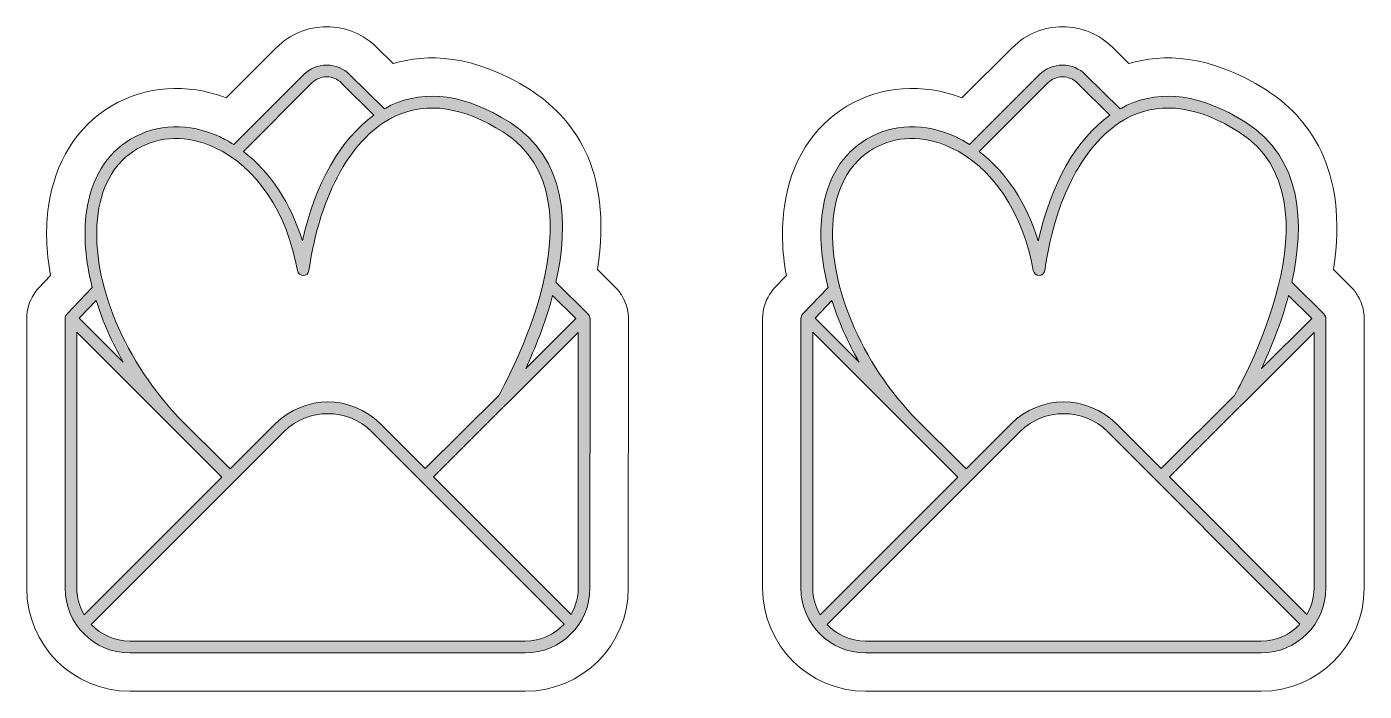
# Model space of a CAD drawing. Header units: inches. Extents: x 2.9 to 27.1, y -20.3 to -8.3.
import ezdxf

# ---------------------------------------------------------------- set-up
doc = ezdxf.new("R2010")
doc.units = ezdxf.units.IN
doc.header["$MEASUREMENT"] = 0
doc.layers.add('1', color=7, linetype='Continuous')

msp = doc.modelspace()

# ---------------------------------------------------------------- hatches: boundary and pattern name
at = {"layer": '1', "true_color": 0xffffff}
h = msp.add_hatch(color=7, dxfattribs=at)
h.dxf.hatch_style = 2
edge = h.paths.add_edge_path()
edge.add_spline(control_points=[(13.095, -13.53), (13.094, -13.505), (13.084, -13.483), (13.068, -13.465), (13.066, -13.463), (13.067, -13.46), (13.064, -13.457), (13.064, -13.457), (12.48, -12.878), (12.48, -12.878), (12.718, -11.824), (12.676, -10.646), (11.646, -9.99), (10.861, -9.491), (10.138, -9.388), (9.499, -9.683), (9.459, -9.701), (9.421, -9.728), (9.382, -9.749), (9.382, -9.749), (8.759, -9.131), (8.759, -9.131), (8.647, -9.02), (8.499, -8.958), (8.343, -8.957), (8.342, -8.957), (8.341, -8.957), (8.34, -8.957), (8.183, -8.957), (8.037, -9.018), (7.927, -9.128), (7.927, -9.128), (6.663, -10.391), (6.663, -10.391), (6.579, -10.338), (6.493, -10.29), (6.403, -10.249), (5.858, -9.998), (5.274, -10.014), (4.801, -10.295), (4.365, -10.554), (4.089, -11.007), (4.005, -11.605), (3.945, -12.025), (3.987, -12.494), (4.109, -12.972), (4.109, -12.972), (3.648, -13.452), (3.648, -13.452), (3.646, -13.454), (3.647, -13.457), (3.645, -13.46), (3.63, -13.478), (3.619, -13.5), (3.619, -13.525), (3.619, -13.525), (3.619, -13.527), (3.619, -13.527), (3.619, -13.527), (3.619, -13.528), (3.619, -13.528), (3.619, -13.528), (3.619, -18.405), (3.619, -18.405), (3.619, -19.048), (4.142, -19.572), (4.786, -19.572), (4.786, -19.572), (11.927, -19.572), (11.927, -19.572), (12.571, -19.572), (13.094, -19.048), (13.094, -18.405), (13.094, -18.405), (13.096, -13.532), (13.096, -13.532), (13.096, -13.532), (13.096, -13.532), (13.096, -13.532), (13.096, -13.532), (13.095, -13.531), (13.095, -13.53)], knot_values=[0, 0, 0, 0, 1, 1, 1, 2, 2, 2, 3, 3, 3, 4, 4, 4, 5, 5, 5, 6, 6, 6, 7, 7, 7, 8, 8, 8, 9, 9, 9, 10, 10, 10, 11, 11, 11, 12, 12, 12, 13, 13, 13, 14, 14, 14, 15, 15, 15, 16, 16, 16, 17, 17, 17, 18, 18, 18, 19, 19, 19, 20, 20, 20, 21, 21, 21, 22, 22, 22, 23, 23, 23, 24, 24, 24, 25, 25, 25, 26, 26, 26, 27, 27, 27, 27], degree=3, periodic=1)
edge = h.paths.add_edge_path()
edge.add_spline(control_points=[(12.84, -13.533), (12.84, -13.533), (11.934, -14.436), (11.934, -14.436), (12.095, -14.09), (12.285, -13.626), (12.421, -13.117), (12.421, -13.117), (12.84, -13.533), (12.84, -13.533)], knot_values=[0, 0, 0, 0, 1, 1, 1, 2, 2, 2, 3, 3, 3, 3], degree=3, periodic=1)
edge = h.paths.add_edge_path()
edge.add_spline(control_points=[(8.076, -9.277), (8.147, -9.207), (8.24, -9.169), (8.34, -9.169), (8.34, -9.169), (8.341, -9.169), (8.342, -9.169), (8.442, -9.169), (8.537, -9.209), (8.61, -9.281), (8.61, -9.281), (9.195, -9.862), (9.195, -9.862), (8.594, -10.289), (8.133, -11.096), (7.902, -12.133), (7.694, -11.449), (7.32, -10.884), (6.837, -10.516), (6.837, -10.516), (8.076, -9.277), (8.076, -9.277)], knot_values=[0, 0, 0, 0, 1, 1, 1, 2, 2, 2, 3, 3, 3, 4, 4, 4, 5, 5, 5, 6, 6, 6, 7, 7, 7, 7], degree=3, periodic=1)
edge = h.paths.add_edge_path()
edge.add_spline(control_points=[(4.214, -11.634), (4.289, -11.102), (4.53, -10.702), (4.91, -10.477), (5.327, -10.229), (5.826, -10.216), (6.314, -10.442), (7.071, -10.79), (7.631, -11.623), (7.812, -12.669), (7.821, -12.72), (7.873, -12.761), (7.918, -12.756), (7.97, -12.756), (8.014, -12.717), (8.021, -12.665), (8.217, -11.28), (8.803, -10.237), (9.588, -9.875), (10.159, -9.612), (10.812, -9.711), (11.532, -10.169), (13.444, -11.385), (11.529, -14.779), (11.447, -14.921), (11.447, -14.921), (10.121, -16.244), (10.121, -16.244), (10.121, -16.244), (9.308, -15.431), (9.308, -15.431), (8.787, -14.91), (7.939, -14.91), (7.418, -15.431), (7.418, -15.431), (6.599, -16.25), (6.599, -16.25), (6.599, -16.25), (5.636, -15.288), (5.636, -15.288), (5.635, -15.286), (5.636, -15.283), (5.634, -15.282), (4.628, -14.211), (4.057, -12.745), (4.214, -11.634)], knot_values=[0, 0, 0, 0, 1, 1, 1, 2, 2, 2, 3, 3, 3, 4, 4, 4, 5, 5, 5, 6, 6, 6, 7, 7, 7, 8, 8, 8, 9, 9, 9, 10, 10, 10, 11, 11, 11, 12, 12, 12, 13, 13, 13, 14, 14, 14, 15, 15, 15, 15], degree=3, periodic=1)
edge = h.paths.add_edge_path()
edge.add_spline(control_points=[(4.669, -14.321), (4.669, -14.321), (3.873, -13.524), (3.873, -13.524), (3.873, -13.524), (4.179, -13.206), (4.179, -13.206), (4.295, -13.581), (4.46, -13.957), (4.669, -14.321)], knot_values=[0, 0, 0, 0, 1, 1, 1, 2, 2, 2, 3, 3, 3, 3], degree=3, periodic=1)
edge = h.paths.add_edge_path()
edge.add_spline(control_points=[(3.83, -13.781), (3.83, -13.781), (6.449, -16.4), (6.449, -16.4), (6.449, -16.4), (3.964, -18.885), (3.964, -18.885), (3.881, -18.743), (3.83, -18.58), (3.83, -18.405), (3.83, -18.405), (3.83, -13.781), (3.83, -13.781)], knot_values=[0, 0, 0, 0, 1, 1, 1, 2, 2, 2, 3, 3, 3, 4, 4, 4, 4], degree=3, periodic=1)
edge = h.paths.add_edge_path()
edge.add_spline(control_points=[(11.927, -19.36), (11.927, -19.36), (4.786, -19.36), (4.786, -19.36), (4.511, -19.36), (4.266, -19.242), (4.091, -19.057), (4.091, -19.057), (7.567, -15.58), (7.567, -15.58), (8.006, -15.142), (8.72, -15.142), (9.158, -15.58), (9.158, -15.58), (12.627, -19.05), (12.627, -19.05), (12.453, -19.239), (12.205, -19.36), (11.927, -19.36)], knot_values=[0, 0, 0, 0, 1, 1, 1, 2, 2, 2, 3, 3, 3, 4, 4, 4, 5, 5, 5, 6, 6, 6, 6], degree=3, periodic=1)
edge = h.paths.add_edge_path()
edge.add_spline(control_points=[(12.883, -18.405), (12.883, -18.577), (12.833, -18.736), (12.753, -18.876), (12.753, -18.876), (10.27, -16.393), (10.27, -16.393), (10.27, -16.393), (12.884, -13.788), (12.884, -13.788), (12.884, -13.788), (12.883, -18.405), (12.883, -18.405)], knot_values=[0, 0, 0, 0, 1, 1, 1, 2, 2, 2, 3, 3, 3, 4, 4, 4, 4], degree=3, periodic=1)
h = msp.add_hatch(color=7, dxfattribs=at)
h.dxf.hatch_style = 2
edge = h.paths.add_edge_path()
edge.add_spline(control_points=[(26.381, -13.53), (26.38, -13.505), (26.369, -13.483), (26.353, -13.465), (26.351, -13.463), (26.352, -13.46), (26.35, -13.457), (26.35, -13.457), (25.766, -12.878), (25.766, -12.878), (26.003, -11.824), (25.962, -10.646), (24.932, -9.99), (24.147, -9.491), (23.424, -9.388), (22.785, -9.683), (22.744, -9.701), (22.707, -9.728), (22.667, -9.749), (22.667, -9.749), (22.044, -9.131), (22.044, -9.131), (21.933, -9.02), (21.785, -8.958), (21.628, -8.957), (21.627, -8.957), (21.626, -8.957), (21.625, -8.957), (21.469, -8.957), (21.322, -9.018), (21.212, -9.128), (21.212, -9.128), (19.948, -10.391), (19.948, -10.391), (19.864, -10.338), (19.778, -10.29), (19.689, -10.249), (19.143, -9.998), (18.56, -10.014), (18.087, -10.295), (17.65, -10.554), (17.375, -11.007), (17.29, -11.605), (17.231, -12.025), (17.272, -12.494), (17.395, -12.972), (17.395, -12.972), (16.933, -13.452), (16.933, -13.452), (16.931, -13.454), (16.932, -13.457), (16.931, -13.46), (16.915, -13.478), (16.904, -13.5), (16.904, -13.525), (16.904, -13.525), (16.904, -13.527), (16.904, -13.527), (16.904, -13.527), (16.904, -13.528), (16.904, -13.528), (16.904, -13.528), (16.904, -18.405), (16.904, -18.405), (16.904, -19.048), (17.427, -19.572), (18.071, -19.572), (18.071, -19.572), (25.213, -19.572), (25.213, -19.572), (25.856, -19.572), (26.38, -19.048), (26.38, -18.405), (26.38, -18.405), (26.381, -13.532), (26.381, -13.532), (26.381, -13.532), (26.381, -13.532), (26.381, -13.532), (26.381, -13.532), (26.381, -13.531), (26.381, -13.53)], knot_values=[0, 0, 0, 0, 1, 1, 1, 2, 2, 2, 3, 3, 3, 4, 4, 4, 5, 5, 5, 6, 6, 6, 7, 7, 7, 8, 8, 8, 9, 9, 9, 10, 10, 10, 11, 11, 11, 12, 12, 12, 13, 13, 13, 14, 14, 14, 15, 15, 15, 16, 16, 16, 17, 17, 17, 18, 18, 18, 19, 19, 19, 20, 20, 20, 21, 21, 21, 22, 22, 22, 23, 23, 23, 24, 24, 24, 25, 25, 25, 26, 26, 26, 27, 27, 27, 27], degree=3, periodic=1)
edge = h.paths.add_edge_path()
edge.add_spline(control_points=[(26.125, -13.533), (26.125, -13.533), (25.219, -14.436), (25.219, -14.436), (25.38, -14.09), (25.571, -13.626), (25.707, -13.117), (25.707, -13.117), (26.125, -13.533), (26.125, -13.533)], knot_values=[0, 0, 0, 0, 1, 1, 1, 2, 2, 2, 3, 3, 3, 3], degree=3, periodic=1)
edge = h.paths.add_edge_path()
edge.add_spline(control_points=[(21.362, -9.277), (21.432, -9.207), (21.525, -9.169), (21.625, -9.169), (21.626, -9.169), (21.626, -9.169), (21.627, -9.169), (21.728, -9.169), (21.823, -9.209), (21.895, -9.281), (21.895, -9.281), (22.481, -9.862), (22.481, -9.862), (21.879, -10.289), (21.418, -11.096), (21.188, -12.133), (20.98, -11.449), (20.605, -10.884), (20.123, -10.516), (20.123, -10.516), (21.362, -9.277), (21.362, -9.277)], knot_values=[0, 0, 0, 0, 1, 1, 1, 2, 2, 2, 3, 3, 3, 4, 4, 4, 5, 5, 5, 6, 6, 6, 7, 7, 7, 7], degree=3, periodic=1)
edge = h.paths.add_edge_path()
edge.add_spline(control_points=[(17.5, -11.634), (17.575, -11.102), (17.815, -10.702), (18.195, -10.477), (18.613, -10.229), (19.111, -10.216), (19.6, -10.442), (20.356, -10.79), (20.916, -11.623), (21.098, -12.669), (21.106, -12.72), (21.159, -12.761), (21.204, -12.756), (21.256, -12.756), (21.299, -12.717), (21.307, -12.665), (21.502, -11.28), (22.088, -10.237), (22.873, -9.875), (23.444, -9.612), (24.098, -9.711), (24.818, -10.169), (26.73, -11.385), (24.814, -14.779), (24.732, -14.921), (24.732, -14.921), (23.406, -16.244), (23.406, -16.244), (23.406, -16.244), (22.593, -15.431), (22.593, -15.431), (22.072, -14.91), (21.224, -14.91), (20.703, -15.431), (20.703, -15.431), (19.884, -16.25), (19.884, -16.25), (19.884, -16.25), (18.922, -15.288), (18.922, -15.288), (18.92, -15.286), (18.921, -15.283), (18.92, -15.282), (17.913, -14.211), (17.343, -12.745), (17.5, -11.634)], knot_values=[0, 0, 0, 0, 1, 1, 1, 2, 2, 2, 3, 3, 3, 4, 4, 4, 5, 5, 5, 6, 6, 6, 7, 7, 7, 8, 8, 8, 9, 9, 9, 10, 10, 10, 11, 11, 11, 12, 12, 12, 13, 13, 13, 14, 14, 14, 15, 15, 15, 15], degree=3, periodic=1)
edge = h.paths.add_edge_path()
edge.add_spline(control_points=[(17.955, -14.321), (17.955, -14.321), (17.158, -13.524), (17.158, -13.524), (17.158, -13.524), (17.464, -13.206), (17.464, -13.206), (17.58, -13.581), (17.746, -13.957), (17.955, -14.321)], knot_values=[0, 0, 0, 0, 1, 1, 1, 2, 2, 2, 3, 3, 3, 3], degree=3, periodic=1)
edge = h.paths.add_edge_path()
edge.add_spline(control_points=[(17.116, -13.781), (17.116, -13.781), (19.735, -16.4), (19.735, -16.4), (19.735, -16.4), (17.25, -18.885), (17.25, -18.885), (17.167, -18.743), (17.116, -18.58), (17.116, -18.405), (17.116, -18.405), (17.116, -13.781), (17.116, -13.781)], knot_values=[0, 0, 0, 0, 1, 1, 1, 2, 2, 2, 3, 3, 3, 4, 4, 4, 4], degree=3, periodic=1)
edge = h.paths.add_edge_path()
edge.add_spline(control_points=[(25.213, -19.36), (25.213, -19.36), (18.071, -19.36), (18.071, -19.36), (17.797, -19.36), (17.551, -19.242), (17.377, -19.057), (17.377, -19.057), (20.853, -15.58), (20.853, -15.58), (21.292, -15.142), (22.005, -15.142), (22.444, -15.58), (22.444, -15.58), (25.913, -19.05), (25.913, -19.05), (25.738, -19.239), (25.49, -19.36), (25.213, -19.36)], knot_values=[0, 0, 0, 0, 1, 1, 1, 2, 2, 2, 3, 3, 3, 4, 4, 4, 5, 5, 5, 6, 6, 6, 6], degree=3, periodic=1)
edge = h.paths.add_edge_path()
edge.add_spline(control_points=[(26.168, -18.405), (26.168, -18.577), (26.119, -18.736), (26.038, -18.876), (26.038, -18.876), (23.556, -16.393), (23.556, -16.393), (23.556, -16.393), (26.17, -13.788), (26.17, -13.788), (26.17, -13.788), (26.168, -18.405), (26.168, -18.405)], knot_values=[0, 0, 0, 0, 1, 1, 1, 2, 2, 2, 3, 3, 3, 4, 4, 4, 4], degree=3, periodic=1)

# ---------------------------------------------------------------- linework, layer by layer
at = {"layer": '1', "color": 12, "lineweight": 9, "true_color": 0xd00017}
for points in [[(13.784, -13.448), (13.772, -13.338), (13.736, -13.232), (13.675, -13.13), (13.642, -13.069), (13.601, -13.013), (13.552, -12.965), (13.552, -12.965), (13.23, -12.646), (13.23, -12.646), (13.524, -10.806), (12.749, -9.871), (12.018, -9.406), (10.984, -8.748), (10.138, -8.751), (9.539, -8.929), (9.539, -8.929), (9.249, -8.642), (9.249, -8.642), (9.008, -8.4), (8.687, -8.266), (8.34, -8.264), (7.998, -8.264), (7.677, -8.397), (7.437, -8.638), (7.437, -8.638), (6.525, -9.549), (6.525, -9.549), (5.817, -9.278), (5.069, -9.33), (4.448, -9.699), (3.834, -10.063), (3.432, -10.706), (3.319, -11.508), (3.264, -11.896), (3.276, -12.315), (3.354, -12.758), (3.354, -12.758), (3.137, -12.984), (3.137, -12.984), (3.106, -13.019), (3.077, -13.057), (3.053, -13.097), (2.971, -13.226), (2.926, -13.375), (2.926, -13.528), (2.926, -13.528), (2.926, -18.405), (2.926, -18.405), (2.926, -19.43), (3.76, -20.264), (4.786, -20.264), (4.786, -20.264), (11.927, -20.264), (11.927, -20.264), (12.953, -20.264), (13.787, -19.43), (13.787, -18.405), (13.787, -18.405), (13.789, -13.532), (13.789, -13.532), (13.789, -13.504), (13.787, -13.476), (13.784, -13.448)], [(27.069, -13.448), (27.057, -13.338), (27.022, -13.232), (26.961, -13.13), (26.928, -13.069), (26.886, -13.013), (26.838, -12.965), (26.838, -12.965), (26.516, -12.646), (26.516, -12.646), (26.81, -10.806), (26.034, -9.871), (25.303, -9.406), (24.27, -8.748), (23.423, -8.751), (22.824, -8.929), (22.824, -8.929), (22.534, -8.642), (22.534, -8.642), (22.293, -8.4), (21.973, -8.266), (21.625, -8.264), (21.284, -8.264), (20.963, -8.397), (20.723, -8.638), (20.723, -8.638), (19.811, -9.549), (19.811, -9.549), (19.103, -9.278), (18.355, -9.33), (17.734, -9.699), (17.119, -10.063), (16.718, -10.706), (16.604, -11.508), (16.549, -11.896), (16.561, -12.315), (16.64, -12.758), (16.64, -12.758), (16.423, -12.984), (16.423, -12.984), (16.391, -13.019), (16.363, -13.057), (16.339, -13.097), (16.256, -13.226), (16.211, -13.375), (16.211, -13.528), (16.211, -13.528), (16.211, -18.405), (16.211, -18.405), (16.211, -19.43), (17.046, -20.264), (18.071, -20.264), (18.071, -20.264), (25.213, -20.264), (25.213, -20.264), (26.238, -20.264), (27.072, -19.43), (27.072, -18.405), (27.072, -18.405), (27.074, -13.532), (27.074, -13.532), (27.074, -13.504), (27.072, -13.476), (27.069, -13.448)]]:
    msp.add_open_spline(points, degree=3, knots=[0, 0, 0, 0, 1, 1, 1, 2, 2, 2, 3, 3, 3, 4, 4, 4, 5, 5, 5, 6, 6, 6, 7, 7, 7, 8, 8, 8, 9, 9, 9, 10, 10, 10, 11, 11, 11, 12, 12, 12, 13, 13, 13, 14, 14, 14, 15, 15, 15, 16, 16, 16, 17, 17, 17, 18, 18, 18, 19, 19, 19, 20, 20, 20, 21, 21, 21, 21], dxfattribs=at)
at = {"layer": '1', "lineweight": 0}
for points, knots in [([(13.095, -13.53), (13.094, -13.505), (13.084, -13.483), (13.068, -13.465), (13.066, -13.463), (13.067, -13.46), (13.064, -13.457), (13.064, -13.457), (12.48, -12.878), (12.48, -12.878), (12.718, -11.824), (12.676, -10.646), (11.646, -9.99), (10.861, -9.491), (10.138, -9.388), (9.499, -9.683), (9.459, -9.701), (9.421, -9.728), (9.382, -9.749), (9.382, -9.749), (8.759, -9.131), (8.759, -9.131), (8.647, -9.02), (8.499, -8.958), (8.343, -8.957), (8.342, -8.957), (8.341, -8.957), (8.34, -8.957), (8.183, -8.957), (8.037, -9.018), (7.927, -9.128), (7.927, -9.128), (6.663, -10.391), (6.663, -10.391), (6.579, -10.338), (6.493, -10.29), (6.403, -10.249), (5.858, -9.998), (5.274, -10.014), (4.801, -10.295), (4.365, -10.554), (4.089, -11.007), (4.005, -11.605), (3.945, -12.025), (3.987, -12.494), (4.109, -12.972), (4.109, -12.972), (3.648, -13.452), (3.648, -13.452), (3.646, -13.454), (3.647, -13.457), (3.645, -13.46), (3.63, -13.478), (3.619, -13.5), (3.619, -13.525), (3.619, -13.525), (3.619, -13.527), (3.619, -13.527), (3.619, -13.527), (3.619, -13.528), (3.619, -13.528), (3.619, -13.528), (3.619, -18.405), (3.619, -18.405), (3.619, -19.048), (4.142, -19.572), (4.786, -19.572), (4.786, -19.572), (11.927, -19.572), (11.927, -19.572), (12.571, -19.572), (13.094, -19.048), (13.094, -18.405), (13.094, -18.405), (13.096, -13.532), (13.096, -13.532), (13.096, -13.532), (13.096, -13.532), (13.096, -13.532), (13.096, -13.532), (13.095, -13.531), (13.095, -13.53)], [0, 0, 0, 0, 1, 1, 1, 2, 2, 2, 3, 3, 3, 4, 4, 4, 5, 5, 5, 6, 6, 6, 7, 7, 7, 8, 8, 8, 9, 9, 9, 10, 10, 10, 11, 11, 11, 12, 12, 12, 13, 13, 13, 14, 14, 14, 15, 15, 15, 16, 16, 16, 17, 17, 17, 18, 18, 18, 19, 19, 19, 20, 20, 20, 21, 21, 21, 22, 22, 22, 23, 23, 23, 24, 24, 24, 25, 25, 25, 26, 26, 26, 27, 27, 27, 27]), ([(8.076, -9.277), (8.147, -9.207), (8.24, -9.169), (8.34, -9.169), (8.34, -9.169), (8.341, -9.169), (8.342, -9.169), (8.442, -9.169), (8.537, -9.209), (8.61, -9.281), (8.61, -9.281), (9.195, -9.862), (9.195, -9.862), (8.594, -10.289), (8.133, -11.096), (7.902, -12.133), (7.694, -11.449), (7.32, -10.884), (6.837, -10.516), (6.837, -10.516), (8.076, -9.277), (8.076, -9.277)], [0, 0, 0, 0, 1, 1, 1, 2, 2, 2, 3, 3, 3, 4, 4, 4, 5, 5, 5, 6, 6, 6, 7, 7, 7, 7]), ([(26.381, -13.53), (26.38, -13.505), (26.369, -13.483), (26.353, -13.465), (26.351, -13.463), (26.352, -13.46), (26.35, -13.457), (26.35, -13.457), (25.766, -12.878), (25.766, -12.878), (26.003, -11.824), (25.962, -10.646), (24.932, -9.99), (24.147, -9.491), (23.424, -9.388), (22.785, -9.683), (22.744, -9.701), (22.707, -9.728), (22.667, -9.749), (22.667, -9.749), (22.044, -9.131), (22.044, -9.131), (21.933, -9.02), (21.785, -8.958), (21.628, -8.957), (21.627, -8.957), (21.626, -8.957), (21.625, -8.957), (21.469, -8.957), (21.322, -9.018), (21.212, -9.128), (21.212, -9.128), (19.948, -10.391), (19.948, -10.391), (19.864, -10.338), (19.778, -10.29), (19.689, -10.249), (19.143, -9.998), (18.56, -10.014), (18.087, -10.295), (17.65, -10.554), (17.375, -11.007), (17.29, -11.605), (17.231, -12.025), (17.272, -12.494), (17.395, -12.972), (17.395, -12.972), (16.933, -13.452), (16.933, -13.452), (16.931, -13.454), (16.932, -13.457), (16.931, -13.46), (16.915, -13.478), (16.904, -13.5), (16.904, -13.525), (16.904, -13.525), (16.904, -13.527), (16.904, -13.527), (16.904, -13.527), (16.904, -13.528), (16.904, -13.528), (16.904, -13.528), (16.904, -18.405), (16.904, -18.405), (16.904, -19.048), (17.427, -19.572), (18.071, -19.572), (18.071, -19.572), (25.213, -19.572), (25.213, -19.572), (25.856, -19.572), (26.38, -19.048), (26.38, -18.405), (26.38, -18.405), (26.381, -13.532), (26.381, -13.532), (26.381, -13.532), (26.381, -13.532), (26.381, -13.532), (26.381, -13.532), (26.381, -13.531), (26.381, -13.53)], [0, 0, 0, 0, 1, 1, 1, 2, 2, 2, 3, 3, 3, 4, 4, 4, 5, 5, 5, 6, 6, 6, 7, 7, 7, 8, 8, 8, 9, 9, 9, 10, 10, 10, 11, 11, 11, 12, 12, 12, 13, 13, 13, 14, 14, 14, 15, 15, 15, 16, 16, 16, 17, 17, 17, 18, 18, 18, 19, 19, 19, 20, 20, 20, 21, 21, 21, 22, 22, 22, 23, 23, 23, 24, 24, 24, 25, 25, 25, 26, 26, 26, 27, 27, 27, 27]), ([(21.362, -9.277), (21.432, -9.207), (21.525, -9.169), (21.625, -9.169), (21.626, -9.169), (21.626, -9.169), (21.627, -9.169), (21.728, -9.169), (21.823, -9.209), (21.895, -9.281), (21.895, -9.281), (22.481, -9.862), (22.481, -9.862), (21.879, -10.289), (21.418, -11.096), (21.188, -12.133), (20.98, -11.449), (20.605, -10.884), (20.123, -10.516), (20.123, -10.516), (21.362, -9.277), (21.362, -9.277)], [0, 0, 0, 0, 1, 1, 1, 2, 2, 2, 3, 3, 3, 4, 4, 4, 5, 5, 5, 6, 6, 6, 7, 7, 7, 7]), ([(4.214, -11.634), (4.289, -11.102), (4.53, -10.702), (4.91, -10.477), (5.327, -10.229), (5.826, -10.216), (6.314, -10.442), (7.071, -10.79), (7.631, -11.623), (7.812, -12.669), (7.821, -12.72), (7.873, -12.761), (7.918, -12.756), (7.97, -12.756), (8.014, -12.717), (8.021, -12.665), (8.217, -11.28), (8.803, -10.237), (9.588, -9.875), (10.159, -9.612), (10.812, -9.711), (11.532, -10.169), (13.444, -11.385), (11.529, -14.779), (11.447, -14.921), (11.447, -14.921), (10.121, -16.244), (10.121, -16.244), (10.121, -16.244), (9.308, -15.431), (9.308, -15.431), (8.787, -14.91), (7.939, -14.91), (7.418, -15.431), (7.418, -15.431), (6.599, -16.25), (6.599, -16.25), (6.599, -16.25), (5.636, -15.288), (5.636, -15.288), (5.635, -15.286), (5.636, -15.283), (5.634, -15.282), (4.628, -14.211), (4.057, -12.745), (4.214, -11.634)], [0, 0, 0, 0, 1, 1, 1, 2, 2, 2, 3, 3, 3, 4, 4, 4, 5, 5, 5, 6, 6, 6, 7, 7, 7, 8, 8, 8, 9, 9, 9, 10, 10, 10, 11, 11, 11, 12, 12, 12, 13, 13, 13, 14, 14, 14, 15, 15, 15, 15]), ([(17.5, -11.634), (17.575, -11.102), (17.815, -10.702), (18.195, -10.477), (18.613, -10.229), (19.111, -10.216), (19.6, -10.442), (20.356, -10.79), (20.916, -11.623), (21.098, -12.669), (21.106, -12.72), (21.159, -12.761), (21.204, -12.756), (21.256, -12.756), (21.299, -12.717), (21.307, -12.665), (21.502, -11.28), (22.088, -10.237), (22.873, -9.875), (23.444, -9.612), (24.098, -9.711), (24.818, -10.169), (26.73, -11.385), (24.814, -14.779), (24.732, -14.921), (24.732, -14.921), (23.406, -16.244), (23.406, -16.244), (23.406, -16.244), (22.593, -15.431), (22.593, -15.431), (22.072, -14.91), (21.224, -14.91), (20.703, -15.431), (20.703, -15.431), (19.884, -16.25), (19.884, -16.25), (19.884, -16.25), (18.922, -15.288), (18.922, -15.288), (18.92, -15.286), (18.921, -15.283), (18.92, -15.282), (17.913, -14.211), (17.343, -12.745), (17.5, -11.634)], [0, 0, 0, 0, 1, 1, 1, 2, 2, 2, 3, 3, 3, 4, 4, 4, 5, 5, 5, 6, 6, 6, 7, 7, 7, 8, 8, 8, 9, 9, 9, 10, 10, 10, 11, 11, 11, 12, 12, 12, 13, 13, 13, 14, 14, 14, 15, 15, 15, 15]), ([(4.669, -14.321), (4.669, -14.321), (3.873, -13.524), (3.873, -13.524), (3.873, -13.524), (4.179, -13.206), (4.179, -13.206), (4.295, -13.581), (4.46, -13.957), (4.669, -14.321)], [0, 0, 0, 0, 1, 1, 1, 2, 2, 2, 3, 3, 3, 3]), ([(12.84, -13.533), (12.84, -13.533), (11.934, -14.436), (11.934, -14.436), (12.095, -14.09), (12.285, -13.626), (12.421, -13.117), (12.421, -13.117), (12.84, -13.533), (12.84, -13.533)], [0, 0, 0, 0, 1, 1, 1, 2, 2, 2, 3, 3, 3, 3]), ([(17.955, -14.321), (17.955, -14.321), (17.158, -13.524), (17.158, -13.524), (17.158, -13.524), (17.464, -13.206), (17.464, -13.206), (17.58, -13.581), (17.746, -13.957), (17.955, -14.321)], [0, 0, 0, 0, 1, 1, 1, 2, 2, 2, 3, 3, 3, 3]), ([(26.125, -13.533), (26.125, -13.533), (25.219, -14.436), (25.219, -14.436), (25.38, -14.09), (25.571, -13.626), (25.707, -13.117), (25.707, -13.117), (26.125, -13.533), (26.125, -13.533)], [0, 0, 0, 0, 1, 1, 1, 2, 2, 2, 3, 3, 3, 3]), ([(3.83, -13.781), (3.83, -13.781), (6.449, -16.4), (6.449, -16.4), (6.449, -16.4), (3.964, -18.885), (3.964, -18.885), (3.881, -18.743), (3.83, -18.58), (3.83, -18.405), (3.83, -18.405), (3.83, -13.781), (3.83, -13.781)], [0, 0, 0, 0, 1, 1, 1, 2, 2, 2, 3, 3, 3, 4, 4, 4, 4]), ([(12.883, -18.405), (12.883, -18.577), (12.833, -18.736), (12.753, -18.876), (12.753, -18.876), (10.27, -16.393), (10.27, -16.393), (10.27, -16.393), (12.884, -13.788), (12.884, -13.788), (12.884, -13.788), (12.883, -18.405), (12.883, -18.405)], [0, 0, 0, 0, 1, 1, 1, 2, 2, 2, 3, 3, 3, 4, 4, 4, 4]), ([(17.116, -13.781), (17.116, -13.781), (19.735, -16.4), (19.735, -16.4), (19.735, -16.4), (17.25, -18.885), (17.25, -18.885), (17.167, -18.743), (17.116, -18.58), (17.116, -18.405), (17.116, -18.405), (17.116, -13.781), (17.116, -13.781)], [0, 0, 0, 0, 1, 1, 1, 2, 2, 2, 3, 3, 3, 4, 4, 4, 4]), ([(26.168, -18.405), (26.168, -18.577), (26.119, -18.736), (26.038, -18.876), (26.038, -18.876), (23.556, -16.393), (23.556, -16.393), (23.556, -16.393), (26.17, -13.788), (26.17, -13.788), (26.17, -13.788), (26.168, -18.405), (26.168, -18.405)], [0, 0, 0, 0, 1, 1, 1, 2, 2, 2, 3, 3, 3, 4, 4, 4, 4]), ([(11.927, -19.36), (11.927, -19.36), (4.786, -19.36), (4.786, -19.36), (4.511, -19.36), (4.266, -19.242), (4.091, -19.057), (4.091, -19.057), (7.567, -15.58), (7.567, -15.58), (8.006, -15.142), (8.72, -15.142), (9.158, -15.58), (9.158, -15.58), (12.627, -19.05), (12.627, -19.05), (12.453, -19.239), (12.205, -19.36), (11.927, -19.36)], [0, 0, 0, 0, 1, 1, 1, 2, 2, 2, 3, 3, 3, 4, 4, 4, 5, 5, 5, 6, 6, 6, 6]), ([(25.213, -19.36), (25.213, -19.36), (18.071, -19.36), (18.071, -19.36), (17.797, -19.36), (17.551, -19.242), (17.377, -19.057), (17.377, -19.057), (20.853, -15.58), (20.853, -15.58), (21.292, -15.142), (22.005, -15.142), (22.444, -15.58), (22.444, -15.58), (25.913, -19.05), (25.913, -19.05), (25.738, -19.239), (25.49, -19.36), (25.213, -19.36)], [0, 0, 0, 0, 1, 1, 1, 2, 2, 2, 3, 3, 3, 4, 4, 4, 5, 5, 5, 6, 6, 6, 6])]:
    msp.add_open_spline(points, degree=3, knots=knots, dxfattribs=at)

doc.saveas('drawing.dxf')
